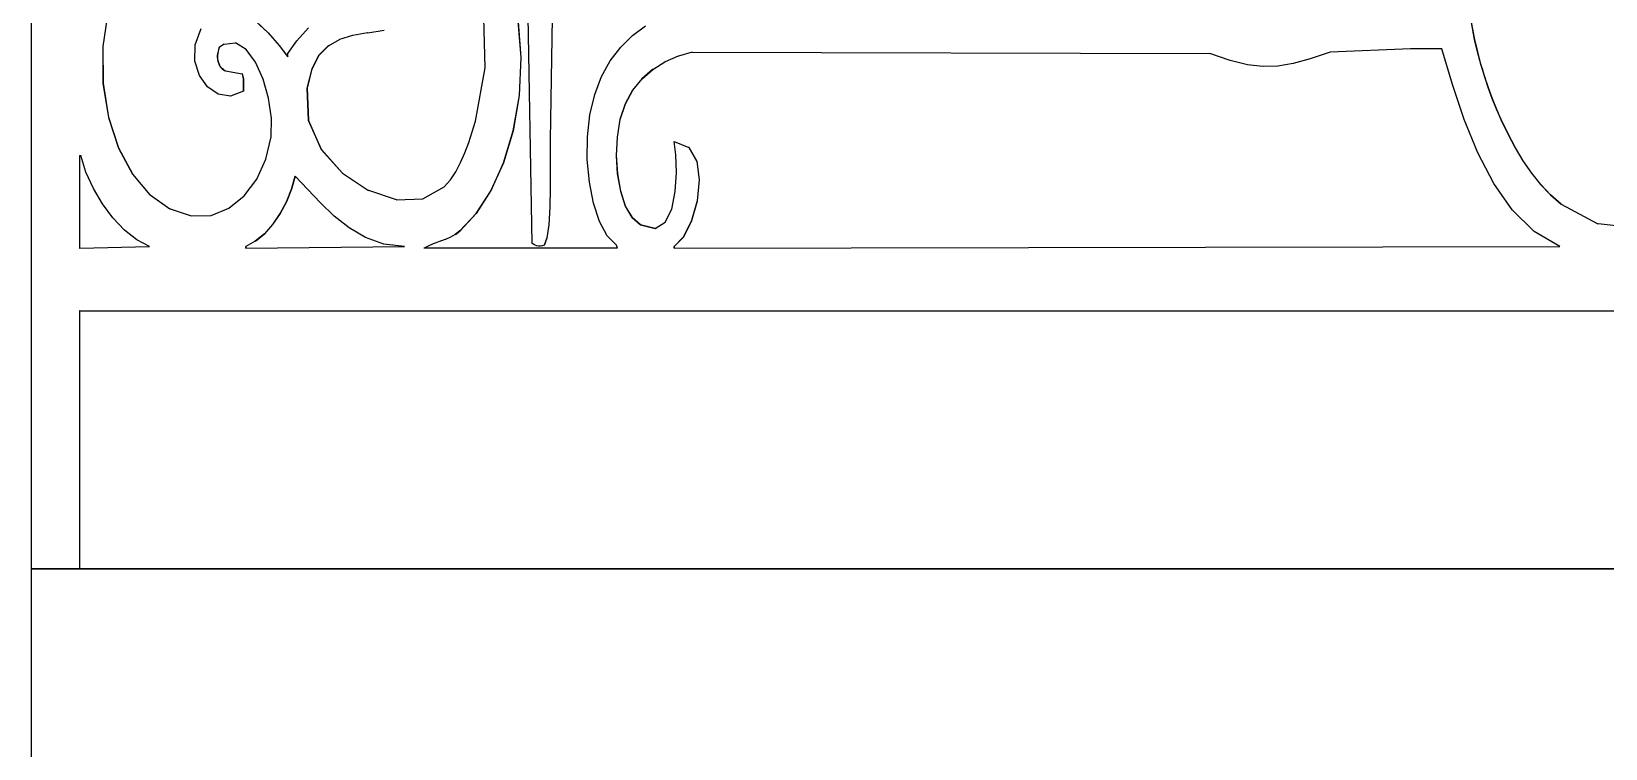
# Model space of a CAD drawing. Header units: inches. Extents: x 1397 to 20304, y -27267 to -746.
# Drawn here: x 14226.23 to 14240.91, y -23751.44 to -23744.74 of the extents above; entities that cross this region are included whole.
import ezdxf

# ---------------------------------------------------------------- set-up
doc = ezdxf.new("R2010")
doc.units = ezdxf.units.IN
doc.header["$LTSCALE"] = 17
doc.header["$MEASUREMENT"] = 0
doc.layers.add('25 BOT BAR', color=12, linetype='Continuous', lineweight=25)
doc.layers.add('OUTLINE', color=1, linetype='Continuous', lineweight=25)

msp = doc.modelspace()

# ---------------------------------------------------------------- linework, layer by layer
for p, q in [((14226.234, -23749.759), (14226.234, -23725.759)), ((14230.901, -23746.722), (14230.823, -23742.184)), ((14231.114, -23743.019), (14231.07, -23745.756)), ((14231.072, -23745.756), (14231.117, -23743.019)), ((14226.952, -23744.526), (14226.899, -23744.885)), ((14226.901, -23744.885), (14226.954, -23744.526)), ((14230.464, -23745.083), (14230.451, -23744.618)), ((14230.767, -23744.614), (14230.797, -23744.988)), ((14230.8, -23744.988), (14230.769, -23744.614)), ((14227.76, -23744.87), (14227.816, -23744.717)), ((14228.32, -23744.646), (14228.44, -23744.758)), ((14228.442, -23744.758), (14228.323, -23744.646)), ((14228.442, -23744.758), (14228.44, -23744.758)), ((14228.44, -23744.758), (14228.543, -23744.876)), ((14228.545, -23744.876), (14228.442, -23744.758)), ((14228.709, -23744.831), (14228.815, -23744.709)), ((14229.366, -23744.757), (14229.229, -23744.783)), ((14229.369, -23744.757), (14229.366, -23744.757)), ((14229.369, -23744.757), (14229.521, -23744.731)), ((14231.837, -23744.783), (14231.959, -23744.691)), ((14239.654, -23744.643), (14239.686, -23744.819)), ((14239.688, -23744.819), (14239.656, -23744.643)), ((14226.901, -23744.885), (14226.899, -23744.885)), ((14226.899, -23744.885), (14226.901, -23745.228)), ((14226.903, -23745.228), (14226.901, -23744.885)), ((14227.758, -23745.02), (14227.76, -23744.87)), ((14227.979, -23744.913), (14227.974, -23744.932)), ((14227.976, -23744.932), (14227.981, -23744.913)), ((14227.984, -23744.892), (14227.979, -23744.913)), ((14227.981, -23744.913), (14227.979, -23744.913)), ((14227.981, -23744.913), (14227.986, -23744.892)), ((14227.986, -23744.892), (14227.984, -23744.892)), ((14228.029, -23744.863), (14227.986, -23744.892)), ((14228.031, -23744.863), (14228.029, -23744.863)), ((14228.031, -23744.863), (14228.136, -23744.85)), ((14228.235, -23744.912), (14228.136, -23744.85)), ((14228.323, -23745.03), (14228.235, -23744.912)), ((14228.543, -23744.876), (14228.624, -23744.98)), ((14228.545, -23744.876), (14228.543, -23744.876)), ((14228.624, -23744.977), (14228.545, -23744.876)), ((14228.624, -23744.951), (14228.709, -23744.831)), ((14229, -23744.878), (14228.914, -23744.966)), ((14228.916, -23744.966), (14229.002, -23744.878)), ((14229.002, -23744.878), (14229, -23744.878)), ((14229.002, -23744.878), (14229.105, -23744.82)), ((14229.107, -23744.82), (14229.105, -23744.82)), ((14229.227, -23744.783), (14229.107, -23744.82)), ((14229.229, -23744.783), (14229.227, -23744.783)), ((14231.63, -23745.019), (14231.727, -23744.892)), ((14231.727, -23744.892), (14231.837, -23744.783)), ((14239.091, -23744.907), (14238.342, -23744.936)), ((14239.383, -23744.907), (14239.091, -23744.907)), ((14239.482, -23745.238), (14239.383, -23744.907)), ((14239.688, -23744.819), (14239.686, -23744.819)), ((14239.686, -23744.819), (14239.714, -23744.935)), ((14239.716, -23744.935), (14239.688, -23744.819)), ((14227.799, -23745.154), (14227.758, -23745.02)), ((14227.97, -23744.95), (14227.967, -23744.967)), ((14227.969, -23744.967), (14227.967, -23744.967)), ((14227.967, -23744.967), (14227.967, -23744.984)), ((14227.969, -23744.984), (14227.967, -23744.984)), ((14227.967, -23744.984), (14227.968, -23745.003)), ((14227.97, -23745.003), (14227.968, -23745.003)), ((14227.968, -23745.003), (14227.973, -23745.024)), ((14227.969, -23744.967), (14227.972, -23744.95)), ((14227.969, -23744.984), (14227.969, -23744.967)), ((14227.97, -23745.003), (14227.969, -23744.984)), ((14227.974, -23744.932), (14227.97, -23744.95)), ((14227.972, -23744.95), (14227.97, -23744.95)), ((14227.975, -23745.024), (14227.97, -23745.003)), ((14227.972, -23744.95), (14227.976, -23744.932)), ((14227.975, -23745.024), (14227.973, -23745.024)), ((14227.973, -23745.024), (14227.98, -23745.045)), ((14227.976, -23744.932), (14227.974, -23744.932)), ((14227.983, -23745.045), (14227.975, -23745.024)), ((14227.983, -23745.045), (14227.98, -23745.045)), ((14227.98, -23745.045), (14227.987, -23745.061)), ((14227.989, -23745.061), (14227.983, -23745.045)), ((14228.395, -23745.188), (14228.323, -23745.03)), ((14228.624, -23744.977), (14228.624, -23744.951)), ((14228.624, -23744.98), (14228.624, -23744.977)), ((14228.914, -23744.966), (14228.848, -23745.094)), ((14228.85, -23745.094), (14228.916, -23744.966)), ((14228.916, -23744.966), (14228.914, -23744.966)), ((14230.797, -23744.988), (14230.781, -23745.342)), ((14230.783, -23745.342), (14230.8, -23744.988)), ((14230.8, -23744.988), (14230.797, -23744.988)), ((14231.549, -23745.165), (14231.63, -23745.019)), ((14232.027, -23745.099), (14232.139, -23745.029)), ((14232.141, -23745.029), (14232.139, -23745.029)), ((14232.263, -23744.975), (14232.141, -23745.029)), ((14232.265, -23744.975), (14232.263, -23744.975)), ((14232.393, -23744.936), (14232.265, -23744.975)), ((14232.393, -23744.936), (14237.218, -23744.951)), ((14237.408, -23745.015), (14237.218, -23744.951)), ((14237.57, -23745.054), (14237.408, -23745.015)), ((14237.714, -23745.071), (14237.57, -23745.054)), ((14237.995, -23745.042), (14237.854, -23745.067)), ((14237.997, -23745.042), (14237.995, -23745.042)), ((14238.154, -23744.998), (14237.997, -23745.042)), ((14238.156, -23744.998), (14238.154, -23744.998)), ((14238.34, -23744.936), (14238.156, -23744.998)), ((14238.342, -23744.936), (14238.34, -23744.936)), ((14239.714, -23744.935), (14239.744, -23745.048)), ((14239.716, -23744.935), (14239.714, -23744.935)), ((14239.746, -23745.048), (14239.716, -23744.935)), ((14239.746, -23745.048), (14239.744, -23745.048)), ((14239.744, -23745.048), (14239.757, -23745.089)), ((14239.759, -23745.091), (14239.746, -23745.048)), ((14227.874, -23745.261), (14227.799, -23745.154)), ((14227.989, -23745.061), (14227.987, -23745.061)), ((14227.987, -23745.061), (14227.994, -23745.073)), ((14227.997, -23745.073), (14227.989, -23745.061)), ((14227.997, -23745.073), (14227.994, -23745.073)), ((14227.994, -23745.073), (14228.003, -23745.084)), ((14228.005, -23745.084), (14227.997, -23745.073)), ((14228.005, -23745.084), (14228.003, -23745.084)), ((14228.003, -23745.084), (14228.012, -23745.093)), ((14228.015, -23745.093), (14228.005, -23745.084)), ((14228.015, -23745.093), (14228.012, -23745.093)), ((14228.012, -23745.093), (14228.025, -23745.102)), ((14228.027, -23745.102), (14228.015, -23745.093)), ((14228.027, -23745.102), (14228.025, -23745.102)), ((14228.027, -23745.102), (14228.04, -23745.112)), ((14228.042, -23745.112), (14228.04, -23745.112)), ((14228.042, -23745.112), (14228.197, -23745.141)), ((14228.2, -23745.141), (14228.197, -23745.141)), ((14228.197, -23745.141), (14228.209, -23745.185)), ((14228.211, -23745.185), (14228.2, -23745.141)), ((14228.211, -23745.185), (14228.209, -23745.185)), ((14228.209, -23745.185), (14228.209, -23745.302)), ((14228.211, -23745.302), (14228.211, -23745.185)), ((14228.445, -23745.368), (14228.395, -23745.188)), ((14228.848, -23745.094), (14228.803, -23745.273)), ((14228.805, -23745.273), (14228.85, -23745.094)), ((14228.85, -23745.094), (14228.848, -23745.094)), ((14230.374, -23745.58), (14230.464, -23745.083)), ((14231.485, -23745.332), (14231.549, -23745.165)), ((14231.923, -23745.186), (14231.837, -23745.292)), ((14231.839, -23745.292), (14231.926, -23745.186)), ((14232.025, -23745.099), (14231.923, -23745.186)), ((14231.926, -23745.186), (14231.923, -23745.186)), ((14231.926, -23745.186), (14232.027, -23745.099)), ((14232.027, -23745.099), (14232.025, -23745.099)), ((14237.716, -23745.071), (14237.714, -23745.071)), ((14237.852, -23745.067), (14237.716, -23745.071)), ((14237.854, -23745.067), (14237.852, -23745.067)), ((14239.757, -23745.089), (14239.759, -23745.091)), ((14239.757, -23745.089), (14239.777, -23745.159)), ((14239.779, -23745.159), (14239.759, -23745.091)), ((14239.779, -23745.159), (14239.777, -23745.159)), ((14239.777, -23745.159), (14239.813, -23745.266)), ((14239.815, -23745.266), (14239.779, -23745.159)), ((14226.903, -23745.228), (14226.901, -23745.228)), ((14226.901, -23745.228), (14226.952, -23745.546)), ((14226.954, -23745.546), (14226.903, -23745.228)), ((14227.973, -23745.329), (14227.874, -23745.261)), ((14228.088, -23745.347), (14227.973, -23745.329)), ((14228.09, -23745.347), (14228.088, -23745.347)), ((14228.209, -23745.302), (14228.09, -23745.347)), ((14228.211, -23745.302), (14228.209, -23745.302)), ((14228.805, -23745.273), (14228.803, -23745.273)), ((14228.803, -23745.273), (14228.816, -23745.575)), ((14228.818, -23745.575), (14228.805, -23745.273)), ((14230.781, -23745.342), (14230.724, -23745.672)), ((14230.726, -23745.672), (14230.783, -23745.342)), ((14230.783, -23745.342), (14230.781, -23745.342)), ((14231.44, -23745.522), (14231.485, -23745.332)), ((14231.837, -23745.292), (14231.768, -23745.418)), ((14231.771, -23745.418), (14231.839, -23745.292)), ((14231.839, -23745.292), (14231.837, -23745.292)), ((14239.592, -23745.565), (14239.482, -23745.238)), ((14239.815, -23745.266), (14239.813, -23745.266)), ((14239.813, -23745.266), (14239.851, -23745.37)), ((14239.853, -23745.37), (14239.815, -23745.266)), ((14228.471, -23745.554), (14228.445, -23745.368)), ((14231.768, -23745.418), (14231.72, -23745.566)), ((14231.722, -23745.566), (14231.771, -23745.418)), ((14231.771, -23745.418), (14231.768, -23745.418)), ((14239.853, -23745.37), (14239.851, -23745.37)), ((14239.851, -23745.37), (14239.891, -23745.47)), ((14239.893, -23745.47), (14239.853, -23745.37)), ((14239.893, -23745.47), (14239.891, -23745.47)), ((14239.891, -23745.47), (14239.933, -23745.566)), ((14239.935, -23745.566), (14239.893, -23745.47)), ((14226.954, -23745.546), (14226.952, -23745.546)), ((14226.952, -23745.546), (14227.045, -23745.832)), ((14227.047, -23745.832), (14226.954, -23745.546)), ((14228.467, -23745.727), (14228.471, -23745.554)), ((14228.818, -23745.575), (14228.816, -23745.575)), ((14228.816, -23745.575), (14228.936, -23745.844)), ((14228.938, -23745.844), (14228.818, -23745.575)), ((14230.343, -23745.682), (14230.374, -23745.58)), ((14231.417, -23745.727), (14231.44, -23745.522)), ((14231.72, -23745.566), (14231.693, -23745.73)), ((14231.696, -23745.73), (14231.722, -23745.566)), ((14231.722, -23745.566), (14231.72, -23745.566)), ((14239.718, -23745.877), (14239.592, -23745.565)), ((14239.935, -23745.566), (14239.933, -23745.566)), ((14239.933, -23745.566), (14239.998, -23745.7)), ((14240, -23745.7), (14239.935, -23745.566)), ((14228.419, -23745.935), (14228.467, -23745.727)), ((14230.274, -23745.877), (14230.31, -23745.781)), ((14230.31, -23745.781), (14230.343, -23745.682)), ((14230.724, -23745.672), (14230.634, -23745.969)), ((14230.636, -23745.969), (14230.726, -23745.672)), ((14230.726, -23745.672), (14230.724, -23745.672)), ((14231.07, -23745.756), (14231.07, -23745.871)), ((14231.072, -23745.756), (14231.07, -23745.756)), ((14231.072, -23745.871), (14231.072, -23745.756)), ((14231.416, -23745.94), (14231.417, -23745.727)), ((14231.693, -23745.73), (14231.686, -23745.902)), ((14231.688, -23745.902), (14231.696, -23745.73)), ((14231.696, -23745.73), (14231.693, -23745.73)), ((14232.227, -23745.771), (14232.225, -23745.771)), ((14232.241, -23745.896), (14232.225, -23745.771)), ((14232.227, -23745.771), (14232.227, -23745.772)), ((14232.227, -23745.771), (14232.362, -23745.827)), ((14239.998, -23745.7), (14240.066, -23745.829)), ((14240, -23745.7), (14239.998, -23745.7)), ((14240.069, -23745.829), (14240, -23745.7)), ((14226.683, -23745.902), (14226.685, -23745.902)), ((14226.683, -23745.902), (14226.683, -23746.766)), ((14226.685, -23746.766), (14226.685, -23745.902)), ((14226.685, -23745.902), (14226.694, -23745.902)), ((14226.742, -23746.057), (14226.694, -23745.902)), ((14227.045, -23745.832), (14227.176, -23746.075)), ((14227.047, -23745.832), (14227.045, -23745.832)), ((14227.178, -23746.075), (14227.047, -23745.832)), ((14228.335, -23746.122), (14228.419, -23745.935)), ((14228.938, -23745.844), (14228.936, -23745.844)), ((14228.936, -23745.844), (14229.133, -23746.067)), ((14229.135, -23746.067), (14228.938, -23745.844)), ((14230.234, -23745.968), (14230.274, -23745.877)), ((14231.072, -23745.871), (14231.07, -23745.871)), ((14231.07, -23745.871), (14231.071, -23746.027)), ((14231.073, -23746.027), (14231.072, -23745.871)), ((14231.435, -23746.151), (14231.416, -23745.94)), ((14231.688, -23745.902), (14231.686, -23745.902)), ((14231.686, -23745.902), (14231.696, -23746.074)), ((14231.698, -23746.074), (14231.688, -23745.902)), ((14232.246, -23746.06), (14232.241, -23745.896)), ((14232.362, -23745.827), (14232.436, -23745.956)), ((14232.364, -23745.827), (14232.362, -23745.827)), ((14232.439, -23745.956), (14232.364, -23745.827)), ((14239.866, -23746.162), (14239.718, -23745.877)), ((14240.069, -23745.829), (14240.066, -23745.829)), ((14240.066, -23745.829), (14240.139, -23745.951)), ((14240.141, -23745.951), (14240.069, -23745.829)), ((14226.811, -23746.208), (14226.742, -23746.057)), ((14227.178, -23746.075), (14227.176, -23746.075)), ((14227.176, -23746.075), (14227.337, -23746.268)), ((14227.34, -23746.268), (14227.178, -23746.075)), ((14229.135, -23746.067), (14229.133, -23746.067)), ((14229.135, -23746.067), (14229.377, -23746.229)), ((14230.139, -23746.129), (14230.189, -23746.053)), ((14230.189, -23746.053), (14230.234, -23745.968)), ((14230.634, -23745.969), (14230.516, -23746.228)), ((14230.519, -23746.228), (14230.636, -23745.969)), ((14230.636, -23745.969), (14230.634, -23745.969)), ((14231.071, -23746.027), (14231.071, -23746.205)), ((14231.073, -23746.027), (14231.071, -23746.027)), ((14231.073, -23746.205), (14231.073, -23746.027)), ((14231.698, -23746.074), (14231.696, -23746.074)), ((14231.696, -23746.074), (14231.725, -23746.234)), ((14231.727, -23746.234), (14231.698, -23746.074)), ((14232.236, -23746.238), (14232.246, -23746.06)), ((14232.436, -23745.956), (14232.459, -23746.13)), ((14232.439, -23745.956), (14232.436, -23745.956)), ((14232.462, -23746.13), (14232.439, -23745.956)), ((14240.141, -23745.951), (14240.139, -23745.951)), ((14240.139, -23745.951), (14240.218, -23746.065)), ((14240.22, -23746.065), (14240.141, -23745.951)), ((14240.22, -23746.065), (14240.218, -23746.065)), ((14240.218, -23746.065), (14240.302, -23746.171)), ((14240.304, -23746.171), (14240.22, -23746.065)), ((14226.895, -23746.352), (14226.811, -23746.208)), ((14228.218, -23746.279), (14228.335, -23746.122)), ((14228.657, -23746.215), (14228.61, -23746.333)), ((14228.612, -23746.333), (14228.659, -23746.215)), ((14228.691, -23746.093), (14228.657, -23746.215)), ((14228.659, -23746.215), (14228.657, -23746.215)), ((14228.659, -23746.215), (14228.693, -23746.095)), ((14228.693, -23746.095), (14228.691, -23746.093)), ((14228.808, -23746.216), (14228.693, -23746.095)), ((14228.929, -23746.344), (14228.808, -23746.216)), ((14229.379, -23746.229), (14229.377, -23746.229)), ((14229.637, -23746.314), (14229.379, -23746.229)), ((14229.882, -23746.307), (14230.082, -23746.195)), ((14230.082, -23746.195), (14230.139, -23746.129)), ((14230.516, -23746.228), (14230.379, -23746.442)), ((14230.381, -23746.442), (14230.519, -23746.228)), ((14230.519, -23746.228), (14230.516, -23746.228)), ((14231.071, -23746.205), (14231.067, -23746.385)), ((14231.069, -23746.385), (14231.073, -23746.205)), ((14231.073, -23746.205), (14231.071, -23746.205)), ((14231.473, -23746.347), (14231.435, -23746.151)), ((14232.459, -23746.13), (14232.44, -23746.323)), ((14232.442, -23746.323), (14232.462, -23746.13)), ((14232.462, -23746.13), (14232.459, -23746.13)), ((14240.039, -23746.41), (14239.866, -23746.162)), ((14240.304, -23746.171), (14240.302, -23746.171)), ((14240.302, -23746.171), (14240.394, -23746.269)), ((14240.396, -23746.269), (14240.304, -23746.171)), ((14226.993, -23746.483), (14226.895, -23746.352)), ((14227.34, -23746.268), (14227.337, -23746.268)), ((14227.34, -23746.268), (14227.524, -23746.4)), ((14228.074, -23746.394), (14228.218, -23746.279)), ((14228.61, -23746.333), (14228.551, -23746.444)), ((14228.553, -23746.444), (14228.612, -23746.333)), ((14228.612, -23746.333), (14228.61, -23746.333)), ((14229.057, -23746.467), (14228.929, -23746.344)), ((14229.637, -23746.314), (14229.882, -23746.307)), ((14231.529, -23746.518), (14231.473, -23746.347)), ((14231.727, -23746.234), (14231.725, -23746.234)), ((14231.725, -23746.234), (14231.77, -23746.373)), ((14231.773, -23746.373), (14231.727, -23746.234)), ((14231.773, -23746.373), (14231.77, -23746.373)), ((14231.77, -23746.373), (14231.833, -23746.481)), ((14231.835, -23746.481), (14231.773, -23746.373)), ((14232.203, -23746.401), (14232.236, -23746.238)), ((14232.44, -23746.323), (14232.388, -23746.508)), ((14232.39, -23746.508), (14232.442, -23746.323)), ((14232.442, -23746.323), (14232.44, -23746.323)), ((14240.396, -23746.269), (14240.394, -23746.269)), ((14240.394, -23746.269), (14240.494, -23746.356)), ((14240.496, -23746.356), (14240.396, -23746.269)), ((14240.496, -23746.356), (14240.494, -23746.356)), ((14240.496, -23746.356), (14240.838, -23746.538)), ((14227.101, -23746.597), (14226.993, -23746.483)), ((14227.526, -23746.4), (14227.524, -23746.4)), ((14227.526, -23746.4), (14227.723, -23746.465)), ((14227.723, -23746.465), (14227.908, -23746.46)), ((14227.908, -23746.46), (14228.074, -23746.394)), ((14228.551, -23746.444), (14228.482, -23746.545)), ((14228.484, -23746.545), (14228.553, -23746.444)), ((14228.553, -23746.444), (14228.551, -23746.444)), ((14229.196, -23746.578), (14229.057, -23746.467)), ((14230.379, -23746.442), (14230.228, -23746.605)), ((14230.23, -23746.605), (14230.381, -23746.442)), ((14230.381, -23746.442), (14230.379, -23746.442)), ((14231.067, -23746.385), (14231.057, -23746.547)), ((14231.06, -23746.547), (14231.069, -23746.385)), ((14231.069, -23746.385), (14231.067, -23746.385)), ((14231.601, -23746.651), (14231.529, -23746.518)), ((14231.835, -23746.481), (14231.833, -23746.481)), ((14231.833, -23746.481), (14231.911, -23746.547)), ((14231.913, -23746.547), (14231.835, -23746.481)), ((14232.048, -23746.582), (14232.143, -23746.525)), ((14232.143, -23746.525), (14232.203, -23746.401)), ((14232.388, -23746.508), (14232.313, -23746.66)), ((14232.315, -23746.66), (14232.39, -23746.508)), ((14232.39, -23746.508), (14232.388, -23746.508)), ((14240.243, -23746.61), (14240.039, -23746.41)), ((14227.216, -23746.688), (14227.101, -23746.597)), ((14228.405, -23746.632), (14228.32, -23746.702)), ((14228.323, -23746.702), (14228.407, -23746.632)), ((14228.482, -23746.545), (14228.405, -23746.632)), ((14228.407, -23746.632), (14228.405, -23746.632)), ((14228.407, -23746.632), (14228.484, -23746.545)), ((14228.484, -23746.545), (14228.482, -23746.545)), ((14229.349, -23746.668), (14229.196, -23746.578)), ((14229.52, -23746.729), (14229.349, -23746.668)), ((14230.139, -23746.663), (14230.095, -23746.684)), ((14230.141, -23746.663), (14230.139, -23746.663)), ((14230.184, -23746.638), (14230.141, -23746.663)), ((14230.228, -23746.605), (14230.184, -23746.638)), ((14230.187, -23746.638), (14230.184, -23746.638)), ((14230.187, -23746.638), (14230.23, -23746.605)), ((14230.23, -23746.605), (14230.228, -23746.605)), ((14231.04, -23746.671), (14231.013, -23746.737)), ((14231.016, -23746.737), (14231.042, -23746.671)), ((14231.057, -23746.547), (14231.04, -23746.671)), ((14231.042, -23746.671), (14231.04, -23746.671)), ((14231.042, -23746.671), (14231.06, -23746.547)), ((14231.06, -23746.547), (14231.057, -23746.547)), ((14231.687, -23746.737), (14231.601, -23746.651)), ((14231.913, -23746.547), (14231.911, -23746.547)), ((14232.048, -23746.582), (14231.913, -23746.547)), ((14231.913, -23746.547), (14232.047, -23746.582)), ((14232.047, -23746.582), (14232.048, -23746.582)), ((14232.313, -23746.66), (14232.225, -23746.752)), ((14232.227, -23746.752), (14232.315, -23746.66)), ((14232.315, -23746.66), (14232.313, -23746.66)), ((14240.483, -23746.752), (14240.243, -23746.61)), ((14240.84, -23746.538), (14240.838, -23746.538)), ((14241.202, -23746.579), (14240.84, -23746.538)), ((14226.683, -23746.766), (14226.685, -23746.766)), ((14226.685, -23746.766), (14227.333, -23746.752)), ((14227.333, -23746.752), (14227.216, -23746.688)), ((14228.233, -23746.752), (14228.231, -23746.752)), ((14228.231, -23746.752), (14228.231, -23746.766)), ((14228.231, -23746.766), (14228.233, -23746.766)), ((14228.32, -23746.702), (14228.233, -23746.752)), ((14228.233, -23746.766), (14228.233, -23746.752)), ((14228.233, -23746.766), (14229.712, -23746.752)), ((14228.323, -23746.702), (14228.32, -23746.702)), ((14229.712, -23746.752), (14229.52, -23746.729)), ((14229.894, -23746.766), (14229.891, -23746.766)), ((14229.944, -23746.741), (14229.894, -23746.766)), ((14231.698, -23746.766), (14229.894, -23746.766)), ((14229.946, -23746.741), (14229.944, -23746.741)), ((14229.995, -23746.72), (14229.946, -23746.741)), ((14229.997, -23746.72), (14229.995, -23746.72)), ((14230.044, -23746.702), (14229.997, -23746.72)), ((14230.047, -23746.702), (14230.044, -23746.702)), ((14230.092, -23746.684), (14230.047, -23746.702)), ((14230.095, -23746.684), (14230.092, -23746.684)), ((14230.916, -23746.731), (14230.901, -23746.722)), ((14230.93, -23746.739), (14230.916, -23746.731)), ((14230.946, -23746.745), (14230.93, -23746.739)), ((14230.961, -23746.748), (14230.946, -23746.745)), ((14230.978, -23746.749), (14230.961, -23746.748)), ((14230.98, -23746.749), (14230.978, -23746.749)), ((14230.995, -23746.745), (14230.98, -23746.749)), ((14230.997, -23746.745), (14230.995, -23746.745)), ((14231.013, -23746.737), (14230.997, -23746.745)), ((14231.016, -23746.737), (14231.013, -23746.737)), ((14231.698, -23746.766), (14231.687, -23746.737)), ((14232.227, -23746.752), (14232.225, -23746.752)), ((14232.225, -23746.752), (14232.225, -23746.766)), ((14232.225, -23746.766), (14232.227, -23746.766)), ((14232.227, -23746.766), (14232.227, -23746.752)), ((14232.227, -23746.766), (14240.483, -23746.752)), ((14226.683, -23747.352), (14226.683, -23749.759)), ((14226.685, -23747.352), (14226.683, -23747.352)), ((14226.685, -23749.759), (14226.685, -23747.352)), ((14226.685, -23747.352), (14241.717, -23747.352)), ((14226.683, -23749.759), (14226.234, -23749.759)), ((14252.139, -23749.759), (14226.234, -23749.759)), ((14226.685, -23749.759), (14226.683, -23749.759)), ((14232.411, -23749.759), (14258.234, -23749.759))]:
    msp.add_line(p, q)
at = {"layer": '25 BOT BAR'}
for p, q in [((14226.234, -23756.134), (14226.234, -23657.759)), ((14226.234, -23749.759), (14258.152, -23749.759))]:
    msp.add_line(p, q, dxfattribs=at)
at = {"layer": 'OUTLINE'}
for p, q in [((14226.234, -23749.759), (14252.139, -23749.759)), ((14258.234, -23749.759), (14232.411, -23749.759))]:
    msp.add_line(p, q, dxfattribs=at)

doc.saveas('drawing.dxf')
